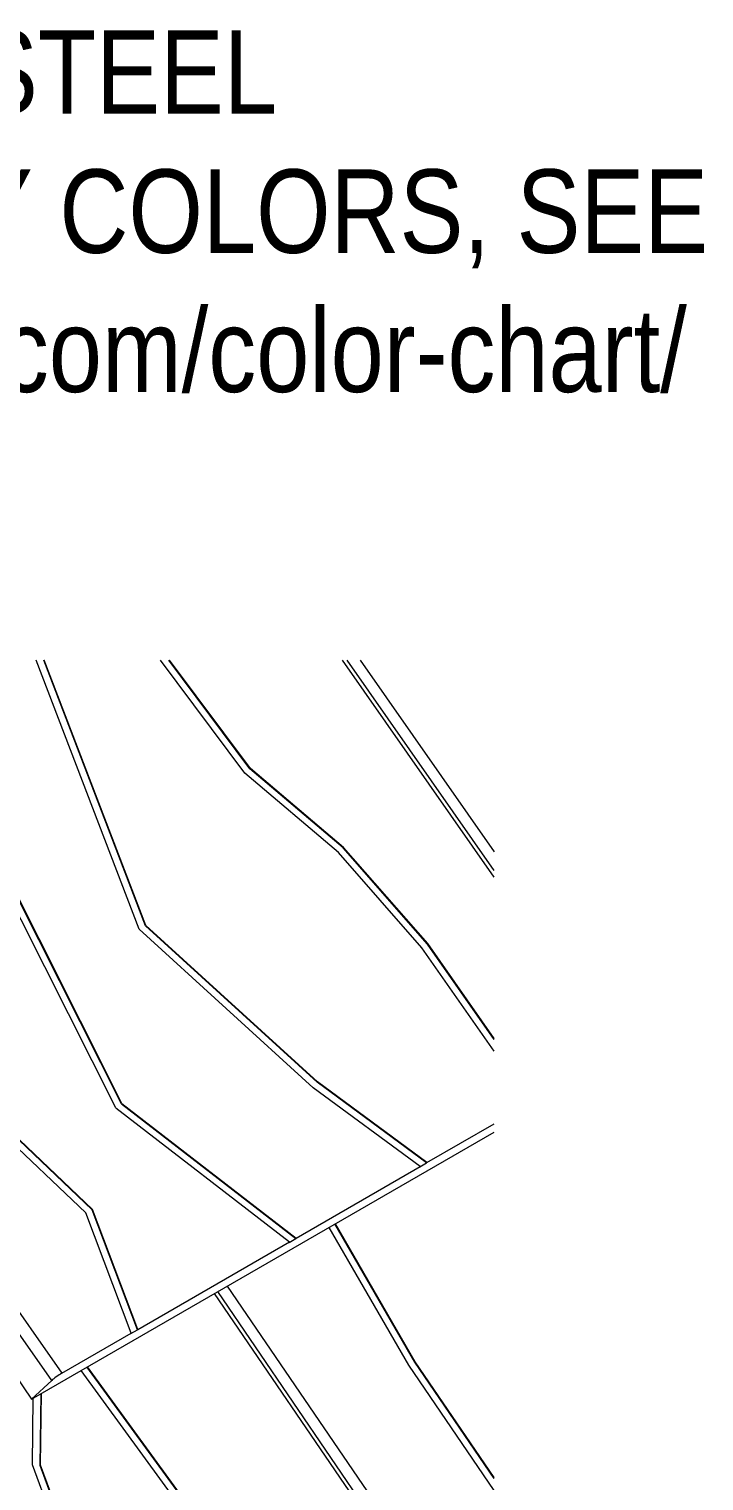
# Model space of a CAD drawing. Extents: x 0 to 216, y -5 to 280.
# Drawn here: x 56.28 to 75.47, y 169.32 to 210.64 of the extents above; entities that cross this region are included whole.
import ezdxf

# ---------------------------------------------------------------- set-up
doc = ezdxf.new("R2010")
doc.units = 0
doc.header["$LTSCALE"] = 10
doc.header["$MEASUREMENT"] = 0
doc.layers.add('CADdetails-1-ANNO', color=41, linetype='CONTINUOUS', lineweight=5)
doc.layers.add('CADdetails-3-FINE', color=11, linetype='CONTINUOUS', lineweight=5)
doc.styles.add('CADdetails-NOTES', font='ARIALN.TTF', dxfattribs={"height": 2.38})

msp = doc.modelspace()

# ---------------------------------------------------------------- linework, layer by layer
at = {"layer": 'CADdetails-3-FINE'}
for p, q in [((42.023, 192.676), (56.353, 171.655)), ((56.928, 172.185), (42.59, 192.676)), ((43.023, 192.676), (57.217, 172.389)), ((59.413, 185.024), (56.486, 192.676)), ((59.591, 185.119), (56.7, 192.676)), ((59.601, 185.13), (56.715, 192.676)), ((62.423, 189.461), (60.019, 192.676)), ((62.565, 189.59), (60.258, 192.676)), ((62.576, 189.6), (60.276, 192.676)), ((69.513, 186.506), (65.195, 192.676)), ((69.513, 186.691), (65.325, 192.676)), ((65.699, 192.676), (69.513, 187.226)), ((58.922, 180.066), (53.057, 191.702)), ((58.752, 179.938), (52.877, 191.592)), ((58.911, 180.056), (53.046, 191.692)), ((65.085, 187.202), (62.423, 189.461)), ((62.565, 189.59), (62.576, 189.6)), ((65.218, 187.339), (62.565, 189.59)), ((65.228, 187.349), (62.576, 189.6)), ((67.451, 184.495), (65.085, 187.202)), ((65.218, 187.339), (65.228, 187.349)), ((67.611, 184.602), (65.218, 187.339)), ((67.621, 184.613), (65.228, 187.349)), ((59.591, 185.119), (59.601, 185.13)), ((64.477, 180.666), (59.591, 185.119)), ((64.487, 180.676), (59.601, 185.13)), ((64.365, 180.51), (59.413, 185.024)), ((69.513, 181.549), (67.451, 184.495)), ((67.611, 184.602), (67.621, 184.613)), ((69.513, 181.884), (67.611, 184.602)), ((69.513, 181.909), (67.621, 184.613)), ((57.899, 176.949), (52.935, 181.671)), ((58.078, 177.04), (53.111, 181.766)), ((58.089, 177.051), (53.122, 181.776)), ((64.477, 180.666), (64.487, 180.676)), ((67.587, 178.372), (64.477, 180.666)), ((67.598, 178.382), (64.487, 180.676)), ((67.403, 178.269), (64.365, 180.51)), ((58.752, 179.938), (63.686, 176.124)), ((58.911, 180.056), (58.922, 180.066)), ((58.911, 180.056), (63.868, 176.225)), ((58.922, 180.066), (63.879, 176.235)), ((67.598, 178.382), (69.513, 179.487)), ((56.353, 171.655), (69.513, 179.252)), ((63.879, 176.235), (67.403, 178.269)), ((67.392, 178.259), (67.587, 178.372)), ((67.403, 178.269), (67.392, 178.259)), ((67.598, 178.382), (67.587, 178.372)), ((59.188, 173.527), (57.899, 176.949)), ((58.078, 177.04), (58.089, 177.051)), ((59.364, 173.625), (58.078, 177.04)), ((59.375, 173.635), (58.089, 177.051)), ((67.082, 172.618), (64.814, 176.539)), ((67.257, 172.702), (64.982, 176.636)), ((67.267, 172.712), (64.995, 176.643)), ((59.375, 173.635), (63.686, 176.124)), ((63.675, 176.113), (63.868, 176.225)), ((63.675, 176.113), (63.686, 176.124)), ((63.868, 176.225), (63.879, 176.235)), ((61.917, 174.866), (69.513, 163.723)), ((69.513, 162.989), (61.558, 174.659)), ((69.513, 163.178), (61.65, 174.713)), ((57.217, 172.389), (59.188, 173.527)), ((59.177, 173.517), (59.364, 173.625)), ((59.188, 173.527), (59.177, 173.517)), ((59.375, 173.635), (59.364, 173.625)), ((67.257, 172.702), (67.267, 172.712)), ((69.513, 169.392), (67.257, 172.702)), ((69.513, 169.419), (67.267, 172.712)), ((62.43, 166.067), (57.764, 172.469)), ((62.572, 166.197), (57.931, 172.566)), ((62.583, 166.207), (57.944, 172.573)), ((69.513, 169.052), (67.082, 172.618)), ((56.928, 172.185), (56.353, 171.655)), ((56.377, 169.783), (56.404, 171.684)), ((56.596, 169.767), (56.624, 171.811)), ((56.607, 169.777), (56.635, 171.818)), ((58.765, 163.325), (56.377, 169.783)), ((56.596, 169.767), (56.607, 169.777)), ((58.974, 163.334), (56.596, 169.767)), ((58.988, 163.335), (56.607, 169.777))]:
    msp.add_line(p, q, dxfattribs=at)
msp.add_ellipse((57.107, 172.288), major_axis=(0.21, 0.143), ratio=0.105048, start_param=0.951234, end_param=2.52203, dxfattribs=at)

# ---------------------------------------------------------------- texts
at = {"layer": 'CADdetails-1-ANNO', "insert": (29.631, 205.438), "char_height": 2.375, "width": 56.39069, "attachment_point": 4, "style": 'CADdetails-NOTES'}
msp.add_mtext('POWDER COATED STEEL \\PAVAILABLE IN MANY COLORS, SEE www.trasnowandsun.com/color-chart/', dxfattribs=at)

doc.saveas('drawing.dxf')
